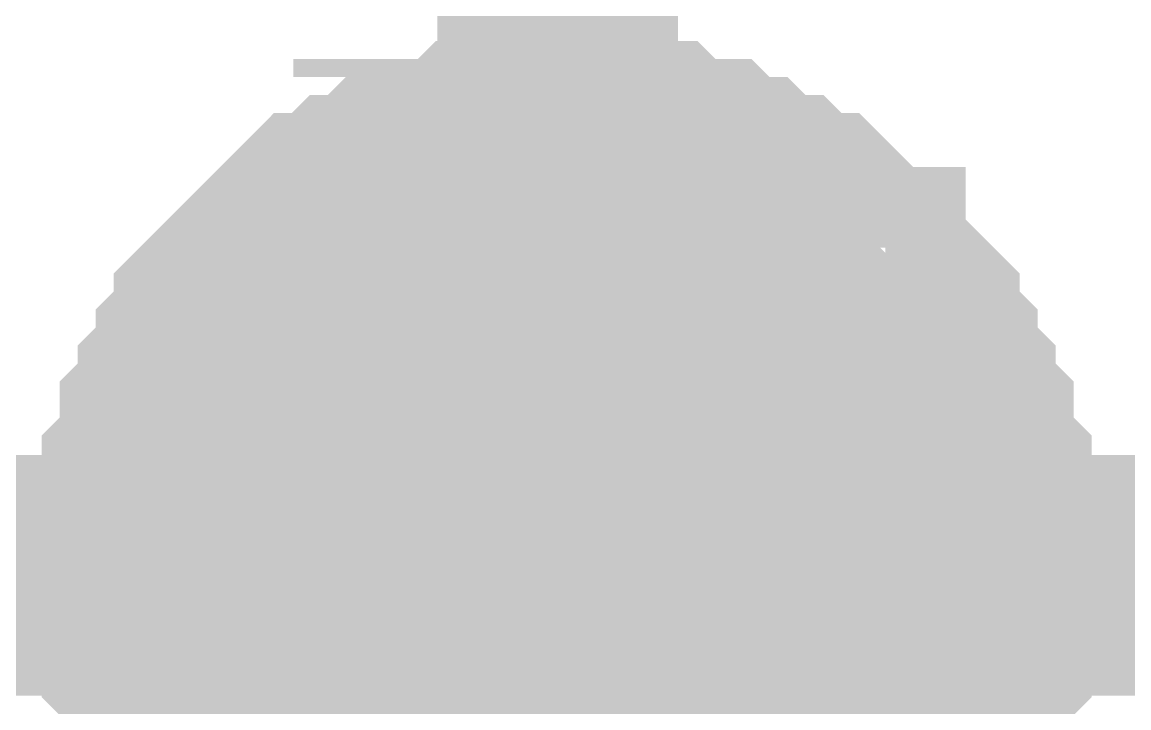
# Model space of a CAD drawing. Header units: millimetres. Extents: x 0 to 800, y 0 to 567.
# Drawn here: x 477.332 to 478.711, y 186.82 to 187.673 of the extents above; entities that cross this region are included whole.
import ezdxf

# ---------------------------------------------------------------- set-up
doc = ezdxf.new("R2010")
doc.units = ezdxf.units.MM
doc.layers.add('Sheet', color=255, linetype='Continuous')

msp = doc.modelspace()

# ---------------------------------------------------------------- linework, layer by layer
at = {"layer": 'Sheet'}
for points, const_width in [([(452.0162, 223.9205), (452.0162, 186.9849), (477.9993, 186.9849), (477.9993, 184.9914)], 0.2997), ([(477.9993, 192.0694), (477.9993, 186.9849)], 0.2997), ([(477.9993, 186.9849), (477.9993, 189.4936)], 0.2997), ([(477.5065, 186.9849), (477.5065, 187.0073), (477.5065, 187.0297), (477.5065, 187.0745), (477.5065, 187.0969), (477.5289, 187.1193), (477.5289, 187.1417), (477.5289, 187.1641), (477.5513, 187.1865), (477.5513, 187.2089), (477.5737, 187.2313), (477.5737, 187.2537), (477.5961, 187.2761), (477.5961, 187.2985), (477.6185, 187.3209), (477.6409, 187.3433), (477.6409, 187.3433), (477.6633, 187.3657), (477.6857, 187.3881), (477.7081, 187.4105), (477.7305, 187.4105), (477.7529, 187.4329), (477.7753, 187.4329), (477.7977, 187.4553), (477.8201, 187.4553), (477.8201, 187.4777), (477.8649, 187.4777), (477.8873, 187.4777), (477.9097, 187.5001), (477.9321, 187.5001), (477.9545, 187.5001), (477.9769, 187.5001), (477.9993, 187.5001)], 0.2997), ([(477.5065, 186.9849), (477.5065, 187.0073), (477.5065, 187.0297), (477.5065, 187.0745), (477.5065, 187.0969), (477.5289, 187.1193), (477.5289, 187.1417), (477.5289, 187.1641), (477.5513, 187.1865), (477.5513, 187.2089), (477.5737, 187.2313), (477.5737, 187.2537), (477.5961, 187.2761), (477.5961, 187.2985), (477.6185, 187.3209), (477.6409, 187.3433), (477.6409, 187.3433), (477.6633, 187.3657), (477.6857, 187.3881), (477.7081, 187.4105), (477.7305, 187.4105), (477.7529, 187.4329), (477.7753, 187.4329), (477.7977, 187.4553), (477.8201, 187.4553), (477.8201, 187.4777), (477.8649, 187.4777), (477.8873, 187.4777), (477.9097, 187.5001), (477.9321, 187.5001), (477.9545, 187.5001), (477.9769, 187.5001), (477.9993, 187.5001)], 0.2997), ([(477.5065, 186.9849), (477.5065, 187.0073), (477.5065, 187.0297), (477.5065, 187.0745), (477.5065, 187.0969), (477.5289, 187.1193), (477.5289, 187.1417), (477.5289, 187.1641), (477.5513, 187.1865), (477.5513, 187.2089), (477.5737, 187.2313), (477.5737, 187.2537), (477.5961, 187.2761), (477.5961, 187.2985), (477.6185, 187.3209), (477.6409, 187.3433), (477.6409, 187.3433), (477.6633, 187.3657), (477.6857, 187.3881), (477.7081, 187.4105), (477.7305, 187.4105), (477.7529, 187.4329), (477.7753, 187.4329), (477.7977, 187.4553), (477.8201, 187.4553), (477.8201, 187.4777), (477.8649, 187.4777), (477.8873, 187.4777), (477.9097, 187.5001), (477.9321, 187.5001), (477.9545, 187.5001), (477.9769, 187.5001), (477.9993, 187.5001)], 0.2997), ([(477.5065, 186.9849), (477.5065, 187.0073), (477.5065, 187.0297), (477.5065, 187.0745), (477.5065, 187.0969), (477.5289, 187.1193), (477.5289, 187.1417), (477.5289, 187.1641), (477.5513, 187.1865), (477.5513, 187.2089), (477.5737, 187.2313), (477.5737, 187.2537), (477.5961, 187.2761), (477.5961, 187.2985), (477.6185, 187.3209), (477.6409, 187.3433), (477.6409, 187.3433), (477.6633, 187.3657), (477.6857, 187.3881), (477.7081, 187.4105), (477.7305, 187.4105), (477.7529, 187.4329), (477.7753, 187.4329), (477.7977, 187.4553), (477.8201, 187.4553), (477.8201, 187.4777), (477.8649, 187.4777), (477.8873, 187.4777), (477.9097, 187.5001), (477.9321, 187.5001), (477.9545, 187.5001), (477.9769, 187.5001), (477.9993, 187.5001)], 0.2997), ([(477.5065, 186.9849), (477.5065, 187.0073), (477.5065, 187.0297), (477.5065, 187.0745), (477.5065, 187.0969), (477.5289, 187.1193), (477.5289, 187.1417), (477.5289, 187.1641), (477.5513, 187.1865), (477.5513, 187.2089), (477.5737, 187.2313), (477.5737, 187.2537), (477.5961, 187.2761), (477.5961, 187.2985), (477.6185, 187.3209), (477.6409, 187.3433), (477.6409, 187.3433), (477.6633, 187.3657), (477.6857, 187.3881), (477.7081, 187.4105), (477.7305, 187.4105), (477.7529, 187.4329), (477.7753, 187.4329), (477.7977, 187.4553), (477.8201, 187.4553), (477.8201, 187.4777), (477.8649, 187.4777), (477.8873, 187.4777), (477.9097, 187.5001), (477.9321, 187.5001), (477.9545, 187.5001), (477.9769, 187.5001), (477.9993, 187.5001)], 0.2997), ([(477.5065, 186.9849), (477.5065, 187.0073), (477.5065, 187.0297), (477.5065, 187.0745), (477.5065, 187.0969), (477.5289, 187.1193), (477.5289, 187.1417), (477.5289, 187.1641), (477.5513, 187.1865), (477.5513, 187.2089), (477.5737, 187.2313), (477.5737, 187.2537), (477.5961, 187.2761), (477.5961, 187.2985), (477.6185, 187.3209), (477.6409, 187.3433), (477.6409, 187.3433), (477.6633, 187.3657), (477.6857, 187.3881), (477.7081, 187.4105), (477.7305, 187.4105), (477.7529, 187.4329), (477.7753, 187.4329), (477.7977, 187.4553), (477.8201, 187.4553), (477.8201, 187.4777), (477.8649, 187.4777), (477.8873, 187.4777), (477.9097, 187.5001), (477.9321, 187.5001), (477.9545, 187.5001), (477.9769, 187.5001), (477.9993, 187.5001)], 0.2997), ([(477.5065, 186.9849), (477.5065, 187.0073), (477.5065, 187.0297), (477.5065, 187.0745), (477.5065, 187.0969), (477.5289, 187.1193), (477.5289, 187.1417), (477.5289, 187.1641), (477.5513, 187.1865), (477.5513, 187.2089), (477.5737, 187.2313), (477.5737, 187.2537), (477.5961, 187.2761), (477.5961, 187.2985), (477.6185, 187.3209), (477.6409, 187.3433), (477.6409, 187.3433), (477.6633, 187.3657), (477.6857, 187.3881), (477.7081, 187.4105), (477.7305, 187.4105), (477.7529, 187.4329), (477.7753, 187.4329), (477.7977, 187.4553), (477.8201, 187.4553), (477.8201, 187.4777), (477.8649, 187.4777), (477.8873, 187.4777), (477.9097, 187.5001), (477.9321, 187.5001), (477.9545, 187.5001), (477.9769, 187.5001), (477.9993, 187.5001)], 0.2997), ([(477.5065, 186.9849), (477.5065, 187.0073), (477.5065, 187.0297), (477.5065, 187.0745), (477.5065, 187.0969), (477.5289, 187.1193), (477.5289, 187.1417), (477.5289, 187.1641), (477.5513, 187.1865), (477.5513, 187.2089), (477.5737, 187.2313), (477.5737, 187.2537), (477.5961, 187.2761), (477.5961, 187.2985), (477.6185, 187.3209), (477.6409, 187.3433), (477.6409, 187.3433), (477.6633, 187.3657), (477.6857, 187.3881), (477.7081, 187.4105), (477.7305, 187.4105), (477.7529, 187.4329), (477.7753, 187.4329), (477.7977, 187.4553), (477.8201, 187.4553), (477.8201, 187.4777), (477.8649, 187.4777), (477.8873, 187.4777), (477.9097, 187.5001), (477.9321, 187.5001), (477.9545, 187.5001), (477.9769, 187.5001), (477.9993, 187.5001)], 0.2997), ([(477.5065, 186.9849), (477.5065, 187.0073), (477.5065, 187.0297), (477.5065, 187.0745), (477.5065, 187.0969), (477.5289, 187.1193), (477.5289, 187.1417), (477.5289, 187.1641), (477.5513, 187.1865), (477.5513, 187.2089), (477.5737, 187.2313), (477.5737, 187.2537), (477.5961, 187.2761), (477.5961, 187.2985), (477.6185, 187.3209), (477.6409, 187.3433), (477.6409, 187.3433), (477.6633, 187.3657), (477.6857, 187.3881), (477.7081, 187.4105), (477.7305, 187.4105), (477.7529, 187.4329), (477.7753, 187.4329), (477.7977, 187.4553), (477.8201, 187.4553), (477.8201, 187.4777), (477.8649, 187.4777), (477.8873, 187.4777), (477.9097, 187.5001), (477.9321, 187.5001), (477.9545, 187.5001), (477.9769, 187.5001), (477.9993, 187.5001)], 0.2997), ([(477.9993, 187.5001), (477.9993, 187.5001)], 0.2997), ([(477.9993, 187.5001), (478.0217, 187.5001), (478.0441, 187.5001), (478.0889, 187.5001), (478.1113, 187.5001), (478.1337, 187.4777), (478.1561, 187.4777), (478.1785, 187.4777), (478.2009, 187.4553), (478.2233, 187.4553), (478.2457, 187.4329), (478.2681, 187.4329), (478.2905, 187.4105), (478.3129, 187.4105), (478.3353, 187.3881), (478.3577, 187.3657), (478.3577, 187.3433), (478.3801, 187.3433), (478.4025, 187.3209), (478.4249, 187.2985), (478.4249, 187.2761), (478.4473, 187.2537), (478.4473, 187.2313), (478.4697, 187.2089), (478.4697, 187.1865), (478.4921, 187.1641), (478.4921, 187.1417), (478.4921, 187.1193), (478.5145, 187.0969), (478.5145, 187.0745), (478.5145, 187.0297), (478.5145, 187.0073), (478.5145, 186.9849)], 0.2997), ([(477.9993, 187.5001), (477.9993, 187.5001)], 0.2997), ([(477.9993, 187.5001), (478.0217, 187.5001), (478.0441, 187.5001), (478.0889, 187.5001), (478.1113, 187.5001), (478.1337, 187.4777), (478.1561, 187.4777), (478.1785, 187.4777), (478.2009, 187.4553), (478.2233, 187.4553), (478.2457, 187.4329), (478.2681, 187.4329), (478.2905, 187.4105), (478.3129, 187.4105), (478.3353, 187.3881), (478.3577, 187.3657), (478.3577, 187.3433), (478.3801, 187.3433), (478.4025, 187.3209), (478.4249, 187.2985), (478.4249, 187.2761), (478.4473, 187.2537), (478.4473, 187.2313), (478.4697, 187.2089), (478.4697, 187.1865), (478.4921, 187.1641), (478.4921, 187.1417), (478.4921, 187.1193), (478.5145, 187.0969), (478.5145, 187.0745), (478.5145, 187.0297), (478.5145, 187.0073), (478.5145, 186.9849)], 0.2997), ([(477.9993, 187.5001), (477.9993, 187.5001)], 0.2997), ([(477.9993, 187.5001), (478.0217, 187.5001), (478.0441, 187.5001), (478.0889, 187.5001), (478.1113, 187.5001), (478.1337, 187.4777), (478.1561, 187.4777), (478.1785, 187.4777), (478.2009, 187.4553), (478.2233, 187.4553), (478.2457, 187.4329), (478.2681, 187.4329), (478.2905, 187.4105), (478.3129, 187.4105), (478.3353, 187.3881), (478.3577, 187.3657), (478.3577, 187.3433), (478.3801, 187.3433), (478.4025, 187.3209), (478.4249, 187.2985), (478.4249, 187.2761), (478.4473, 187.2537), (478.4473, 187.2313), (478.4697, 187.2089), (478.4697, 187.1865), (478.4921, 187.1641), (478.4921, 187.1417), (478.4921, 187.1193), (478.5145, 187.0969), (478.5145, 187.0745), (478.5145, 187.0297), (478.5145, 187.0073), (478.5145, 186.9849)], 0.2997), ([(477.9993, 187.5001), (477.9993, 187.5001)], 0.2997), ([(477.9993, 187.5001), (478.0217, 187.5001), (478.0441, 187.5001), (478.0889, 187.5001), (478.1113, 187.5001), (478.1337, 187.4777), (478.1561, 187.4777), (478.1785, 187.4777), (478.2009, 187.4553), (478.2233, 187.4553), (478.2457, 187.4329), (478.2681, 187.4329), (478.2905, 187.4105), (478.3129, 187.4105), (478.3353, 187.3881), (478.3577, 187.3657), (478.3577, 187.3433), (478.3801, 187.3433), (478.4025, 187.3209), (478.4249, 187.2985), (478.4249, 187.2761), (478.4473, 187.2537), (478.4473, 187.2313), (478.4697, 187.2089), (478.4697, 187.1865), (478.4921, 187.1641), (478.4921, 187.1417), (478.4921, 187.1193), (478.5145, 187.0969), (478.5145, 187.0745), (478.5145, 187.0297), (478.5145, 187.0073), (478.5145, 186.9849)], 0.2997), ([(477.9993, 187.5001), (477.9993, 187.5001)], 0.2997), ([(477.9993, 187.5001), (478.0217, 187.5001), (478.0441, 187.5001), (478.0889, 187.5001), (478.1113, 187.5001), (478.1337, 187.4777), (478.1561, 187.4777), (478.1785, 187.4777), (478.2009, 187.4553), (478.2233, 187.4553), (478.2457, 187.4329), (478.2681, 187.4329), (478.2905, 187.4105), (478.3129, 187.4105), (478.3353, 187.3881), (478.3577, 187.3657), (478.3577, 187.3433), (478.3801, 187.3433), (478.4025, 187.3209), (478.4249, 187.2985), (478.4249, 187.2761), (478.4473, 187.2537), (478.4473, 187.2313), (478.4697, 187.2089), (478.4697, 187.1865), (478.4921, 187.1641), (478.4921, 187.1417), (478.4921, 187.1193), (478.5145, 187.0969), (478.5145, 187.0745), (478.5145, 187.0297), (478.5145, 187.0073), (478.5145, 186.9849)], 0.2997), ([(477.9993, 187.5001), (477.9993, 187.5001)], 0.2997), ([(477.9993, 187.5001), (478.0217, 187.5001), (478.0441, 187.5001), (478.0889, 187.5001), (478.1113, 187.5001), (478.1337, 187.4777), (478.1561, 187.4777), (478.1785, 187.4777), (478.2009, 187.4553), (478.2233, 187.4553), (478.2457, 187.4329), (478.2681, 187.4329), (478.2905, 187.4105), (478.3129, 187.4105), (478.3353, 187.3881), (478.3577, 187.3657), (478.3577, 187.3433), (478.3801, 187.3433), (478.4025, 187.3209), (478.4249, 187.2985), (478.4249, 187.2761), (478.4473, 187.2537), (478.4473, 187.2313), (478.4697, 187.2089), (478.4697, 187.1865), (478.4921, 187.1641), (478.4921, 187.1417), (478.4921, 187.1193), (478.5145, 187.0969), (478.5145, 187.0745), (478.5145, 187.0297), (478.5145, 187.0073), (478.5145, 186.9849)], 0.2997), ([(477.9993, 187.5001), (477.9993, 187.5001)], 0.2997), ([(477.9993, 187.5001), (478.0217, 187.5001), (478.0441, 187.5001), (478.0889, 187.5001), (478.1113, 187.5001), (478.1337, 187.4777), (478.1561, 187.4777), (478.1785, 187.4777), (478.2009, 187.4553), (478.2233, 187.4553), (478.2457, 187.4329), (478.2681, 187.4329), (478.2905, 187.4105), (478.3129, 187.4105), (478.3353, 187.3881), (478.3577, 187.3657), (478.3577, 187.3433), (478.3801, 187.3433), (478.4025, 187.3209), (478.4249, 187.2985), (478.4249, 187.2761), (478.4473, 187.2537), (478.4473, 187.2313), (478.4697, 187.2089), (478.4697, 187.1865), (478.4921, 187.1641), (478.4921, 187.1417), (478.4921, 187.1193), (478.5145, 187.0969), (478.5145, 187.0745), (478.5145, 187.0297), (478.5145, 187.0073), (478.5145, 186.9849)], 0.2997), ([(477.9993, 187.5001), (477.9993, 187.5001)], 0.2997), ([(477.9993, 187.5001), (478.0217, 187.5001), (478.0441, 187.5001), (478.0889, 187.5001), (478.1113, 187.5001), (478.1337, 187.4777), (478.1561, 187.4777), (478.1785, 187.4777), (478.2009, 187.4553), (478.2233, 187.4553), (478.2457, 187.4329), (478.2681, 187.4329), (478.2905, 187.4105), (478.3129, 187.4105), (478.3353, 187.3881), (478.3577, 187.3657), (478.3577, 187.3433), (478.3801, 187.3433), (478.4025, 187.3209), (478.4249, 187.2985), (478.4249, 187.2761), (478.4473, 187.2537), (478.4473, 187.2313), (478.4697, 187.2089), (478.4697, 187.1865), (478.4921, 187.1641), (478.4921, 187.1417), (478.4921, 187.1193), (478.5145, 187.0969), (478.5145, 187.0745), (478.5145, 187.0297), (478.5145, 187.0073), (478.5145, 186.9849)], 0.2997), ([(477.9993, 187.5001), (477.9993, 187.5001)], 0.2997), ([(477.9993, 187.5001), (478.0217, 187.5001), (478.0441, 187.5001), (478.0889, 187.5001), (478.1113, 187.5001), (478.1337, 187.4777), (478.1561, 187.4777), (478.1785, 187.4777), (478.2009, 187.4553), (478.2233, 187.4553), (478.2457, 187.4329), (478.2681, 187.4329), (478.2905, 187.4105), (478.3129, 187.4105), (478.3353, 187.3881), (478.3577, 187.3657), (478.3577, 187.3433), (478.3801, 187.3433), (478.4025, 187.3209), (478.4249, 187.2985), (478.4249, 187.2761), (478.4473, 187.2537), (478.4473, 187.2313), (478.4697, 187.2089), (478.4697, 187.1865), (478.4921, 187.1641), (478.4921, 187.1417), (478.4921, 187.1193), (478.5145, 187.0969), (478.5145, 187.0745), (478.5145, 187.0297), (478.5145, 187.0073), (478.5145, 186.9849)], 0.2997), ([(477.5065, 186.9849), (477.5065, 187.0073), (477.5065, 187.0297), (477.5065, 187.0745), (477.5065, 187.0969), (477.5289, 187.1193), (477.5289, 187.1417), (477.5289, 187.1641), (477.5513, 187.1865), (477.5513, 187.2089), (477.5737, 187.2313), (477.5737, 187.2537), (477.5961, 187.2761), (477.5961, 187.2985), (477.6185, 187.3209), (477.6409, 187.3433), (477.6409, 187.3433), (477.6633, 187.3657), (477.6857, 187.3881), (477.7081, 187.4105), (477.7305, 187.4105), (477.7529, 187.4329), (477.7753, 187.4329), (477.7977, 187.4553), (477.8201, 187.4553), (477.8201, 187.4777), (477.8649, 187.4777), (477.8873, 187.4777), (477.9097, 187.5001), (477.9321, 187.5001), (477.9545, 187.5001), (477.9769, 187.5001), (477.9993, 187.5001)], 0.0991), ([(477.5065, 186.9849), (477.5065, 187.0073), (477.5065, 187.0297), (477.5065, 187.0745), (477.5065, 187.0969), (477.5289, 187.1193), (477.5289, 187.1417), (477.5289, 187.1641), (477.5513, 187.1865), (477.5513, 187.2089), (477.5737, 187.2313), (477.5737, 187.2537), (477.5961, 187.2761), (477.5961, 187.2985), (477.6185, 187.3209), (477.6409, 187.3433), (477.6409, 187.3433), (477.6633, 187.3657), (477.6857, 187.3881), (477.7081, 187.4105), (477.7305, 187.4105), (477.7529, 187.4329), (477.7753, 187.4329), (477.7977, 187.4553), (477.8201, 187.4553), (477.8201, 187.4777), (477.8649, 187.4777), (477.8873, 187.4777), (477.9097, 187.5001), (477.9321, 187.5001), (477.9545, 187.5001), (477.9769, 187.5001), (477.9993, 187.5001)], 0.0991), ([(477.5065, 186.9849), (477.5065, 187.0073), (477.5065, 187.0297), (477.5065, 187.0745), (477.5065, 187.0969), (477.5289, 187.1193), (477.5289, 187.1417), (477.5289, 187.1641), (477.5513, 187.1865), (477.5513, 187.2089), (477.5737, 187.2313), (477.5737, 187.2537), (477.5961, 187.2761), (477.5961, 187.2985), (477.6185, 187.3209), (477.6409, 187.3433), (477.6409, 187.3433), (477.6633, 187.3657), (477.6857, 187.3881), (477.7081, 187.4105), (477.7305, 187.4105), (477.7529, 187.4329), (477.7753, 187.4329), (477.7977, 187.4553), (477.8201, 187.4553), (477.8201, 187.4777), (477.8649, 187.4777), (477.8873, 187.4777), (477.9097, 187.5001), (477.9321, 187.5001), (477.9545, 187.5001), (477.9769, 187.5001), (477.9993, 187.5001)], 0.0991), ([(477.5065, 186.9849), (477.5065, 187.0073), (477.5065, 187.0297), (477.5065, 187.0745), (477.5065, 187.0969), (477.5289, 187.1193), (477.5289, 187.1417), (477.5289, 187.1641), (477.5513, 187.1865), (477.5513, 187.2089), (477.5737, 187.2313), (477.5737, 187.2537), (477.5961, 187.2761), (477.5961, 187.2985), (477.6185, 187.3209), (477.6409, 187.3433), (477.6409, 187.3433), (477.6633, 187.3657), (477.6857, 187.3881), (477.7081, 187.4105), (477.7305, 187.4105), (477.7529, 187.4329), (477.7753, 187.4329), (477.7977, 187.4553), (477.8201, 187.4553), (477.8201, 187.4777), (477.8649, 187.4777), (477.8873, 187.4777), (477.9097, 187.5001), (477.9321, 187.5001), (477.9545, 187.5001), (477.9769, 187.5001), (477.9993, 187.5001)], 0.0991), ([(477.5065, 186.9849), (477.5065, 187.0073), (477.5065, 187.0297), (477.5065, 187.0745), (477.5065, 187.0969), (477.5289, 187.1193), (477.5289, 187.1417), (477.5289, 187.1641), (477.5513, 187.1865), (477.5513, 187.2089), (477.5737, 187.2313), (477.5737, 187.2537), (477.5961, 187.2761), (477.5961, 187.2985), (477.6185, 187.3209), (477.6409, 187.3433), (477.6409, 187.3433), (477.6633, 187.3657), (477.6857, 187.3881), (477.7081, 187.4105), (477.7305, 187.4105), (477.7529, 187.4329), (477.7753, 187.4329), (477.7977, 187.4553), (477.8201, 187.4553), (477.8201, 187.4777), (477.8649, 187.4777), (477.8873, 187.4777), (477.9097, 187.5001), (477.9321, 187.5001), (477.9545, 187.5001), (477.9769, 187.5001), (477.9993, 187.5001)], 0.0991), ([(477.5065, 186.9849), (477.5065, 187.0073), (477.5065, 187.0297), (477.5065, 187.0745), (477.5065, 187.0969), (477.5289, 187.1193), (477.5289, 187.1417), (477.5289, 187.1641), (477.5513, 187.1865), (477.5513, 187.2089), (477.5737, 187.2313), (477.5737, 187.2537), (477.5961, 187.2761), (477.5961, 187.2985), (477.6185, 187.3209), (477.6409, 187.3433), (477.6409, 187.3433), (477.6633, 187.3657), (477.6857, 187.3881), (477.7081, 187.4105), (477.7305, 187.4105), (477.7529, 187.4329), (477.7753, 187.4329), (477.7977, 187.4553), (477.8201, 187.4553), (477.8201, 187.4777), (477.8649, 187.4777), (477.8873, 187.4777), (477.9097, 187.5001), (477.9321, 187.5001), (477.9545, 187.5001), (477.9769, 187.5001), (477.9993, 187.5001)], 0.0991), ([(477.5065, 186.9849), (477.5065, 187.0073), (477.5065, 187.0297), (477.5065, 187.0745), (477.5065, 187.0969), (477.5289, 187.1193), (477.5289, 187.1417), (477.5289, 187.1641), (477.5513, 187.1865), (477.5513, 187.2089), (477.5737, 187.2313), (477.5737, 187.2537), (477.5961, 187.2761), (477.5961, 187.2985), (477.6185, 187.3209), (477.6409, 187.3433), (477.6409, 187.3433), (477.6633, 187.3657), (477.6857, 187.3881), (477.7081, 187.4105), (477.7305, 187.4105), (477.7529, 187.4329), (477.7753, 187.4329), (477.7977, 187.4553), (477.8201, 187.4553), (477.8201, 187.4777), (477.8649, 187.4777), (477.8873, 187.4777), (477.9097, 187.5001), (477.9321, 187.5001), (477.9545, 187.5001), (477.9769, 187.5001), (477.9993, 187.5001)], 0.0991), ([(477.5065, 186.9849), (477.5065, 187.0073), (477.5065, 187.0297), (477.5065, 187.0745), (477.5065, 187.0969), (477.5289, 187.1193), (477.5289, 187.1417), (477.5289, 187.1641), (477.5513, 187.1865), (477.5513, 187.2089), (477.5737, 187.2313), (477.5737, 187.2537), (477.5961, 187.2761), (477.5961, 187.2985), (477.6185, 187.3209), (477.6409, 187.3433), (477.6409, 187.3433), (477.6633, 187.3657), (477.6857, 187.3881), (477.7081, 187.4105), (477.7305, 187.4105), (477.7529, 187.4329), (477.7753, 187.4329), (477.7977, 187.4553), (477.8201, 187.4553), (477.8201, 187.4777), (477.8649, 187.4777), (477.8873, 187.4777), (477.9097, 187.5001), (477.9321, 187.5001), (477.9545, 187.5001), (477.9769, 187.5001), (477.9993, 187.5001)], 0.0991), ([(477.5065, 186.9849), (477.5065, 187.0073), (477.5065, 187.0297), (477.5065, 187.0745), (477.5065, 187.0969), (477.5289, 187.1193), (477.5289, 187.1417), (477.5289, 187.1641), (477.5513, 187.1865), (477.5513, 187.2089), (477.5737, 187.2313), (477.5737, 187.2537), (477.5961, 187.2761), (477.5961, 187.2985), (477.6185, 187.3209), (477.6409, 187.3433), (477.6409, 187.3433), (477.6633, 187.3657), (477.6857, 187.3881), (477.7081, 187.4105), (477.7305, 187.4105), (477.7529, 187.4329), (477.7753, 187.4329), (477.7977, 187.4553), (477.8201, 187.4553), (477.8201, 187.4777), (477.8649, 187.4777), (477.8873, 187.4777), (477.9097, 187.5001), (477.9321, 187.5001), (477.9545, 187.5001), (477.9769, 187.5001), (477.9993, 187.5001)], 0.0991), ([(477.9993, 187.5001), (477.9993, 187.5001)], 0.0991), ([(477.9993, 187.5001), (478.0217, 187.5001), (478.0441, 187.5001), (478.0889, 187.5001), (478.1113, 187.5001), (478.1337, 187.4777), (478.1561, 187.4777), (478.1785, 187.4777), (478.2009, 187.4553), (478.2233, 187.4553), (478.2457, 187.4329), (478.2681, 187.4329), (478.2905, 187.4105), (478.3129, 187.4105), (478.3353, 187.3881), (478.3577, 187.3657), (478.3577, 187.3433), (478.3801, 187.3433), (478.4025, 187.3209), (478.4249, 187.2985), (478.4249, 187.2761), (478.4473, 187.2537), (478.4473, 187.2313), (478.4697, 187.2089), (478.4697, 187.1865), (478.4921, 187.1641), (478.4921, 187.1417), (478.4921, 187.1193), (478.5145, 187.0969), (478.5145, 187.0745), (478.5145, 187.0297), (478.5145, 187.0073), (478.5145, 186.9849)], 0.0991), ([(477.9993, 187.5001), (477.9993, 187.5001)], 0.0991), ([(477.9993, 187.5001), (478.0217, 187.5001), (478.0441, 187.5001), (478.0889, 187.5001), (478.1113, 187.5001), (478.1337, 187.4777), (478.1561, 187.4777), (478.1785, 187.4777), (478.2009, 187.4553), (478.2233, 187.4553), (478.2457, 187.4329), (478.2681, 187.4329), (478.2905, 187.4105), (478.3129, 187.4105), (478.3353, 187.3881), (478.3577, 187.3657), (478.3577, 187.3433), (478.3801, 187.3433), (478.4025, 187.3209), (478.4249, 187.2985), (478.4249, 187.2761), (478.4473, 187.2537), (478.4473, 187.2313), (478.4697, 187.2089), (478.4697, 187.1865), (478.4921, 187.1641), (478.4921, 187.1417), (478.4921, 187.1193), (478.5145, 187.0969), (478.5145, 187.0745), (478.5145, 187.0297), (478.5145, 187.0073), (478.5145, 186.9849)], 0.0991), ([(477.9993, 187.5001), (477.9993, 187.5001)], 0.0991), ([(477.9993, 187.5001), (478.0217, 187.5001), (478.0441, 187.5001), (478.0889, 187.5001), (478.1113, 187.5001), (478.1337, 187.4777), (478.1561, 187.4777), (478.1785, 187.4777), (478.2009, 187.4553), (478.2233, 187.4553), (478.2457, 187.4329), (478.2681, 187.4329), (478.2905, 187.4105), (478.3129, 187.4105), (478.3353, 187.3881), (478.3577, 187.3657), (478.3577, 187.3433), (478.3801, 187.3433), (478.4025, 187.3209), (478.4249, 187.2985), (478.4249, 187.2761), (478.4473, 187.2537), (478.4473, 187.2313), (478.4697, 187.2089), (478.4697, 187.1865), (478.4921, 187.1641), (478.4921, 187.1417), (478.4921, 187.1193), (478.5145, 187.0969), (478.5145, 187.0745), (478.5145, 187.0297), (478.5145, 187.0073), (478.5145, 186.9849)], 0.0991), ([(477.9993, 187.5001), (477.9993, 187.5001)], 0.0991), ([(477.9993, 187.5001), (478.0217, 187.5001), (478.0441, 187.5001), (478.0889, 187.5001), (478.1113, 187.5001), (478.1337, 187.4777), (478.1561, 187.4777), (478.1785, 187.4777), (478.2009, 187.4553), (478.2233, 187.4553), (478.2457, 187.4329), (478.2681, 187.4329), (478.2905, 187.4105), (478.3129, 187.4105), (478.3353, 187.3881), (478.3577, 187.3657), (478.3577, 187.3433), (478.3801, 187.3433), (478.4025, 187.3209), (478.4249, 187.2985), (478.4249, 187.2761), (478.4473, 187.2537), (478.4473, 187.2313), (478.4697, 187.2089), (478.4697, 187.1865), (478.4921, 187.1641), (478.4921, 187.1417), (478.4921, 187.1193), (478.5145, 187.0969), (478.5145, 187.0745), (478.5145, 187.0297), (478.5145, 187.0073), (478.5145, 186.9849)], 0.0991), ([(477.9993, 187.5001), (477.9993, 187.5001)], 0.0991), ([(477.9993, 187.5001), (478.0217, 187.5001), (478.0441, 187.5001), (478.0889, 187.5001), (478.1113, 187.5001), (478.1337, 187.4777), (478.1561, 187.4777), (478.1785, 187.4777), (478.2009, 187.4553), (478.2233, 187.4553), (478.2457, 187.4329), (478.2681, 187.4329), (478.2905, 187.4105), (478.3129, 187.4105), (478.3353, 187.3881), (478.3577, 187.3657), (478.3577, 187.3433), (478.3801, 187.3433), (478.4025, 187.3209), (478.4249, 187.2985), (478.4249, 187.2761), (478.4473, 187.2537), (478.4473, 187.2313), (478.4697, 187.2089), (478.4697, 187.1865), (478.4921, 187.1641), (478.4921, 187.1417), (478.4921, 187.1193), (478.5145, 187.0969), (478.5145, 187.0745), (478.5145, 187.0297), (478.5145, 187.0073), (478.5145, 186.9849)], 0.0991), ([(477.9993, 187.5001), (477.9993, 187.5001)], 0.0991), ([(477.9993, 187.5001), (478.0217, 187.5001), (478.0441, 187.5001), (478.0889, 187.5001), (478.1113, 187.5001), (478.1337, 187.4777), (478.1561, 187.4777), (478.1785, 187.4777), (478.2009, 187.4553), (478.2233, 187.4553), (478.2457, 187.4329), (478.2681, 187.4329), (478.2905, 187.4105), (478.3129, 187.4105), (478.3353, 187.3881), (478.3577, 187.3657), (478.3577, 187.3433), (478.3801, 187.3433), (478.4025, 187.3209), (478.4249, 187.2985), (478.4249, 187.2761), (478.4473, 187.2537), (478.4473, 187.2313), (478.4697, 187.2089), (478.4697, 187.1865), (478.4921, 187.1641), (478.4921, 187.1417), (478.4921, 187.1193), (478.5145, 187.0969), (478.5145, 187.0745), (478.5145, 187.0297), (478.5145, 187.0073), (478.5145, 186.9849)], 0.0991), ([(477.9993, 187.5001), (477.9993, 187.5001)], 0.0991), ([(477.9993, 187.5001), (478.0217, 187.5001), (478.0441, 187.5001), (478.0889, 187.5001), (478.1113, 187.5001), (478.1337, 187.4777), (478.1561, 187.4777), (478.1785, 187.4777), (478.2009, 187.4553), (478.2233, 187.4553), (478.2457, 187.4329), (478.2681, 187.4329), (478.2905, 187.4105), (478.3129, 187.4105), (478.3353, 187.3881), (478.3577, 187.3657), (478.3577, 187.3433), (478.3801, 187.3433), (478.4025, 187.3209), (478.4249, 187.2985), (478.4249, 187.2761), (478.4473, 187.2537), (478.4473, 187.2313), (478.4697, 187.2089), (478.4697, 187.1865), (478.4921, 187.1641), (478.4921, 187.1417), (478.4921, 187.1193), (478.5145, 187.0969), (478.5145, 187.0745), (478.5145, 187.0297), (478.5145, 187.0073), (478.5145, 186.9849)], 0.0991), ([(477.9993, 187.5001), (477.9993, 187.5001)], 0.0991), ([(477.9993, 187.5001), (478.0217, 187.5001), (478.0441, 187.5001), (478.0889, 187.5001), (478.1113, 187.5001), (478.1337, 187.4777), (478.1561, 187.4777), (478.1785, 187.4777), (478.2009, 187.4553), (478.2233, 187.4553), (478.2457, 187.4329), (478.2681, 187.4329), (478.2905, 187.4105), (478.3129, 187.4105), (478.3353, 187.3881), (478.3577, 187.3657), (478.3577, 187.3433), (478.3801, 187.3433), (478.4025, 187.3209), (478.4249, 187.2985), (478.4249, 187.2761), (478.4473, 187.2537), (478.4473, 187.2313), (478.4697, 187.2089), (478.4697, 187.1865), (478.4921, 187.1641), (478.4921, 187.1417), (478.4921, 187.1193), (478.5145, 187.0969), (478.5145, 187.0745), (478.5145, 187.0297), (478.5145, 187.0073), (478.5145, 186.9849)], 0.0991), ([(477.9993, 187.5001), (477.9993, 187.5001)], 0.0991), ([(477.9993, 187.5001), (478.0217, 187.5001), (478.0441, 187.5001), (478.0889, 187.5001), (478.1113, 187.5001), (478.1337, 187.4777), (478.1561, 187.4777), (478.1785, 187.4777), (478.2009, 187.4553), (478.2233, 187.4553), (478.2457, 187.4329), (478.2681, 187.4329), (478.2905, 187.4105), (478.3129, 187.4105), (478.3353, 187.3881), (478.3577, 187.3657), (478.3577, 187.3433), (478.3801, 187.3433), (478.4025, 187.3209), (478.4249, 187.2985), (478.4249, 187.2761), (478.4473, 187.2537), (478.4473, 187.2313), (478.4697, 187.2089), (478.4697, 187.1865), (478.4921, 187.1641), (478.4921, 187.1417), (478.4921, 187.1193), (478.5145, 187.0969), (478.5145, 187.0745), (478.5145, 187.0297), (478.5145, 187.0073), (478.5145, 186.9849)], 0.0991), ([(477.6409, 186.6489), (477.6185, 186.6713), (477.5961, 186.6937), (477.5961, 186.7161), (477.5737, 186.7385), (477.5737, 186.7609), (477.5513, 186.7833), (477.5513, 186.8057), (477.5289, 186.8057), (477.5289, 186.8505), (477.5289, 186.8729), (477.5065, 186.8953), (477.5065, 186.9177), (477.5065, 186.9401), (477.5065, 186.9625), (477.5065, 186.9849)], 0.2997), ([(477.5065, 186.9849), (477.5065, 186.9849)], 0.2997), ([(477.6409, 186.6489), (477.6185, 186.6713), (477.5961, 186.6937), (477.5961, 186.7161), (477.5737, 186.7385), (477.5737, 186.7609), (477.5513, 186.7833), (477.5513, 186.8057), (477.5289, 186.8057), (477.5289, 186.8505), (477.5289, 186.8729), (477.5065, 186.8953), (477.5065, 186.9177), (477.5065, 186.9401), (477.5065, 186.9625), (477.5065, 186.9849)], 0.2997), ([(477.5065, 186.9849), (477.5065, 186.9849)], 0.2997), ([(477.6409, 186.6489), (477.6185, 186.6713), (477.5961, 186.6937), (477.5961, 186.7161), (477.5737, 186.7385), (477.5737, 186.7609), (477.5513, 186.7833), (477.5513, 186.8057), (477.5289, 186.8057), (477.5289, 186.8505), (477.5289, 186.8729), (477.5065, 186.8953), (477.5065, 186.9177), (477.5065, 186.9401), (477.5065, 186.9625), (477.5065, 186.9849)], 0.2997), ([(477.5065, 186.9849), (477.5065, 186.9849)], 0.2997), ([(477.6409, 186.6489), (477.6185, 186.6713), (477.5961, 186.6937), (477.5961, 186.7161), (477.5737, 186.7385), (477.5737, 186.7609), (477.5513, 186.7833), (477.5513, 186.8057), (477.5289, 186.8057), (477.5289, 186.8505), (477.5289, 186.8729), (477.5065, 186.8953), (477.5065, 186.9177), (477.5065, 186.9401), (477.5065, 186.9625), (477.5065, 186.9849)], 0.2997), ([(477.5065, 186.9849), (477.5065, 186.9849)], 0.2997), ([(477.6409, 186.6489), (477.6185, 186.6713), (477.5961, 186.6937), (477.5961, 186.7161), (477.5737, 186.7385), (477.5737, 186.7609), (477.5513, 186.7833), (477.5513, 186.8057), (477.5289, 186.8057), (477.5289, 186.8505), (477.5289, 186.8729), (477.5065, 186.8953), (477.5065, 186.9177), (477.5065, 186.9401), (477.5065, 186.9625), (477.5065, 186.9849)], 0.2997), ([(477.5065, 186.9849), (477.5065, 186.9849)], 0.2997), ([(477.6409, 186.6489), (477.6185, 186.6713), (477.5961, 186.6937), (477.5961, 186.7161), (477.5737, 186.7385), (477.5737, 186.7609), (477.5513, 186.7833), (477.5513, 186.8057), (477.5289, 186.8057), (477.5289, 186.8505), (477.5289, 186.8729), (477.5065, 186.8953), (477.5065, 186.9177), (477.5065, 186.9401), (477.5065, 186.9625), (477.5065, 186.9849)], 0.2997), ([(477.5065, 186.9849), (477.5065, 186.9849)], 0.2997), ([(477.6409, 186.6489), (477.6185, 186.6713), (477.5961, 186.6937), (477.5961, 186.7161), (477.5737, 186.7385), (477.5737, 186.7609), (477.5513, 186.7833), (477.5513, 186.8057), (477.5289, 186.8057), (477.5289, 186.8505), (477.5289, 186.8729), (477.5065, 186.8953), (477.5065, 186.9177), (477.5065, 186.9401), (477.5065, 186.9625), (477.5065, 186.9849)], 0.2997), ([(477.5065, 186.9849), (477.5065, 186.9849)], 0.2997), ([(477.6409, 186.6489), (477.6185, 186.6713), (477.5961, 186.6937), (477.5961, 186.7161), (477.5737, 186.7385), (477.5737, 186.7609), (477.5513, 186.7833), (477.5513, 186.8057), (477.5289, 186.8057), (477.5289, 186.8505), (477.5289, 186.8729), (477.5065, 186.8953), (477.5065, 186.9177), (477.5065, 186.9401), (477.5065, 186.9625), (477.5065, 186.9849)], 0.2997), ([(477.5065, 186.9849), (477.5065, 186.9849)], 0.2997), ([(477.6409, 186.6489), (477.6185, 186.6713), (477.5961, 186.6937), (477.5961, 186.7161), (477.5737, 186.7385), (477.5737, 186.7609), (477.5513, 186.7833), (477.5513, 186.8057), (477.5289, 186.8057), (477.5289, 186.8505), (477.5289, 186.8729), (477.5065, 186.8953), (477.5065, 186.9177), (477.5065, 186.9401), (477.5065, 186.9625), (477.5065, 186.9849)], 0.2997), ([(477.5065, 186.9849), (477.5065, 186.9849)], 0.2997), ([(477.9993, 186.9849), (492.514, 186.9849)], 0.2997), ([(478.5145, 186.9849), (478.5145, 186.9625), (478.5145, 186.9401), (478.5145, 186.9177), (478.5145, 186.8953), (478.4921, 186.8729), (478.4921, 186.8505), (478.4921, 186.8057), (478.4697, 186.8057), (478.4697, 186.7833), (478.4473, 186.7609), (478.4473, 186.7385), (478.4249, 186.7161), (478.4249, 186.6937), (478.4025, 186.6713), (478.3801, 186.6489)], 0.2997), ([(478.5145, 186.9849), (478.5145, 186.9625), (478.5145, 186.9401), (478.5145, 186.9177), (478.5145, 186.8953), (478.4921, 186.8729), (478.4921, 186.8505), (478.4921, 186.8057), (478.4697, 186.8057), (478.4697, 186.7833), (478.4473, 186.7609), (478.4473, 186.7385), (478.4249, 186.7161), (478.4249, 186.6937), (478.4025, 186.6713), (478.3801, 186.6489)], 0.2997), ([(478.5145, 186.9849), (478.5145, 186.9625), (478.5145, 186.9401), (478.5145, 186.9177), (478.5145, 186.8953), (478.4921, 186.8729), (478.4921, 186.8505), (478.4921, 186.8057), (478.4697, 186.8057), (478.4697, 186.7833), (478.4473, 186.7609), (478.4473, 186.7385), (478.4249, 186.7161), (478.4249, 186.6937), (478.4025, 186.6713), (478.3801, 186.6489)], 0.2997), ([(478.5145, 186.9849), (478.5145, 186.9625), (478.5145, 186.9401), (478.5145, 186.9177), (478.5145, 186.8953), (478.4921, 186.8729), (478.4921, 186.8505), (478.4921, 186.8057), (478.4697, 186.8057), (478.4697, 186.7833), (478.4473, 186.7609), (478.4473, 186.7385), (478.4249, 186.7161), (478.4249, 186.6937), (478.4025, 186.6713), (478.3801, 186.6489)], 0.2997), ([(478.5145, 186.9849), (478.5145, 186.9625), (478.5145, 186.9401), (478.5145, 186.9177), (478.5145, 186.8953), (478.4921, 186.8729), (478.4921, 186.8505), (478.4921, 186.8057), (478.4697, 186.8057), (478.4697, 186.7833), (478.4473, 186.7609), (478.4473, 186.7385), (478.4249, 186.7161), (478.4249, 186.6937), (478.4025, 186.6713), (478.3801, 186.6489)], 0.2997), ([(478.5145, 186.9849), (478.5145, 186.9625), (478.5145, 186.9401), (478.5145, 186.9177), (478.5145, 186.8953), (478.4921, 186.8729), (478.4921, 186.8505), (478.4921, 186.8057), (478.4697, 186.8057), (478.4697, 186.7833), (478.4473, 186.7609), (478.4473, 186.7385), (478.4249, 186.7161), (478.4249, 186.6937), (478.4025, 186.6713), (478.3801, 186.6489)], 0.2997), ([(478.5145, 186.9849), (478.5145, 186.9625), (478.5145, 186.9401), (478.5145, 186.9177), (478.5145, 186.8953), (478.4921, 186.8729), (478.4921, 186.8505), (478.4921, 186.8057), (478.4697, 186.8057), (478.4697, 186.7833), (478.4473, 186.7609), (478.4473, 186.7385), (478.4249, 186.7161), (478.4249, 186.6937), (478.4025, 186.6713), (478.3801, 186.6489)], 0.2997), ([(478.5145, 186.9849), (478.5145, 186.9625), (478.5145, 186.9401), (478.5145, 186.9177), (478.5145, 186.8953), (478.4921, 186.8729), (478.4921, 186.8505), (478.4921, 186.8057), (478.4697, 186.8057), (478.4697, 186.7833), (478.4473, 186.7609), (478.4473, 186.7385), (478.4249, 186.7161), (478.4249, 186.6937), (478.4025, 186.6713), (478.3801, 186.6489)], 0.2997), ([(478.5145, 186.9849), (478.5145, 186.9625), (478.5145, 186.9401), (478.5145, 186.9177), (478.5145, 186.8953), (478.4921, 186.8729), (478.4921, 186.8505), (478.4921, 186.8057), (478.4697, 186.8057), (478.4697, 186.7833), (478.4473, 186.7609), (478.4473, 186.7385), (478.4249, 186.7161), (478.4249, 186.6937), (478.4025, 186.6713), (478.3801, 186.6489)], 0.2997), ([(478.5145, 186.9849), (478.5145, 186.9849), (478.5145, 186.9849), (478.5145, 186.9849), (478.5145, 186.9849), (478.5145, 186.9849), (478.5145, 186.9849), (478.5145, 186.9849), (478.5145, 186.9849), (478.5145, 186.9849), (478.5145, 186.9849), (478.5145, 186.9849), (478.5145, 186.9849), (478.5145, 186.9849), (478.5145, 186.9849), (478.5145, 186.9849), (478.5145, 186.9849), (478.5145, 186.9849), (478.5145, 186.9849), (478.5145, 186.9849), (478.5145, 186.9849), (478.5145, 186.9849), (478.5145, 186.9849), (478.5145, 186.9849), (478.5145, 186.9849), (478.5145, 186.9849), (478.5145, 186.9849), (478.5145, 186.9849), (478.5145, 186.9849), (478.5145, 186.9849), (478.5145, 186.9849), (478.5145, 186.9849), (478.5145, 186.9849)], 0.2997), ([(478.5145, 186.9849), (478.5145, 186.9849)], 0.2997), ([(478.5145, 186.9849), (478.5145, 186.9849), (478.5145, 186.9849), (478.5145, 186.9849), (478.5145, 186.9849), (478.5145, 186.9849), (478.5145, 186.9849), (478.5145, 186.9849), (478.5145, 186.9849), (478.5145, 186.9849), (478.5145, 186.9849), (478.5145, 186.9849), (478.5145, 186.9849), (478.5145, 186.9849), (478.5145, 186.9849), (478.5145, 186.9849), (478.5145, 186.9849), (478.5145, 186.9849), (478.5145, 186.9849), (478.5145, 186.9849), (478.5145, 186.9849), (478.5145, 186.9849), (478.5145, 186.9849), (478.5145, 186.9849), (478.5145, 186.9849), (478.5145, 186.9849), (478.5145, 186.9849), (478.5145, 186.9849), (478.5145, 186.9849), (478.5145, 186.9849), (478.5145, 186.9849), (478.5145, 186.9849), (478.5145, 186.9849)], 0.2997), ([(478.5145, 186.9849), (478.5145, 186.9849)], 0.2997), ([(478.5145, 186.9849), (478.5145, 186.9849), (478.5145, 186.9849), (478.5145, 186.9849), (478.5145, 186.9849), (478.5145, 186.9849), (478.5145, 186.9849), (478.5145, 186.9849), (478.5145, 186.9849), (478.5145, 186.9849), (478.5145, 186.9849), (478.5145, 186.9849), (478.5145, 186.9849), (478.5145, 186.9849), (478.5145, 186.9849), (478.5145, 186.9849), (478.5145, 186.9849), (478.5145, 186.9849), (478.5145, 186.9849), (478.5145, 186.9849), (478.5145, 186.9849), (478.5145, 186.9849), (478.5145, 186.9849), (478.5145, 186.9849), (478.5145, 186.9849), (478.5145, 186.9849), (478.5145, 186.9849), (478.5145, 186.9849), (478.5145, 186.9849), (478.5145, 186.9849), (478.5145, 186.9849), (478.5145, 186.9849), (478.5145, 186.9849)], 0.2997), ([(478.5145, 186.9849), (478.5145, 186.9849)], 0.2997), ([(478.5145, 186.9849), (478.5145, 186.9849), (478.5145, 186.9849), (478.5145, 186.9849), (478.5145, 186.9849), (478.5145, 186.9849), (478.5145, 186.9849), (478.5145, 186.9849), (478.5145, 186.9849), (478.5145, 186.9849), (478.5145, 186.9849), (478.5145, 186.9849), (478.5145, 186.9849), (478.5145, 186.9849), (478.5145, 186.9849), (478.5145, 186.9849), (478.5145, 186.9849), (478.5145, 186.9849), (478.5145, 186.9849), (478.5145, 186.9849), (478.5145, 186.9849), (478.5145, 186.9849), (478.5145, 186.9849), (478.5145, 186.9849), (478.5145, 186.9849), (478.5145, 186.9849), (478.5145, 186.9849), (478.5145, 186.9849), (478.5145, 186.9849), (478.5145, 186.9849), (478.5145, 186.9849), (478.5145, 186.9849), (478.5145, 186.9849)], 0.2997), ([(478.5145, 186.9849), (478.5145, 186.9849)], 0.2997), ([(478.5145, 186.9849), (478.5145, 186.9849), (478.5145, 186.9849), (478.5145, 186.9849), (478.5145, 186.9849), (478.5145, 186.9849), (478.5145, 186.9849), (478.5145, 186.9849), (478.5145, 186.9849), (478.5145, 186.9849), (478.5145, 186.9849), (478.5145, 186.9849), (478.5145, 186.9849), (478.5145, 186.9849), (478.5145, 186.9849), (478.5145, 186.9849), (478.5145, 186.9849), (478.5145, 186.9849), (478.5145, 186.9849), (478.5145, 186.9849), (478.5145, 186.9849), (478.5145, 186.9849), (478.5145, 186.9849), (478.5145, 186.9849), (478.5145, 186.9849), (478.5145, 186.9849), (478.5145, 186.9849), (478.5145, 186.9849), (478.5145, 186.9849), (478.5145, 186.9849), (478.5145, 186.9849), (478.5145, 186.9849), (478.5145, 186.9849)], 0.2997), ([(478.5145, 186.9849), (478.5145, 186.9849)], 0.2997), ([(478.5145, 186.9849), (478.5145, 186.9849), (478.5145, 186.9849), (478.5145, 186.9849), (478.5145, 186.9849), (478.5145, 186.9849), (478.5145, 186.9849), (478.5145, 186.9849), (478.5145, 186.9849), (478.5145, 186.9849), (478.5145, 186.9849), (478.5145, 186.9849), (478.5145, 186.9849), (478.5145, 186.9849), (478.5145, 186.9849), (478.5145, 186.9849), (478.5145, 186.9849), (478.5145, 186.9849), (478.5145, 186.9849), (478.5145, 186.9849), (478.5145, 186.9849), (478.5145, 186.9849), (478.5145, 186.9849), (478.5145, 186.9849), (478.5145, 186.9849), (478.5145, 186.9849), (478.5145, 186.9849), (478.5145, 186.9849), (478.5145, 186.9849), (478.5145, 186.9849), (478.5145, 186.9849), (478.5145, 186.9849), (478.5145, 186.9849)], 0.2997), ([(478.5145, 186.9849), (478.5145, 186.9849)], 0.2997), ([(478.5145, 186.9849), (478.5145, 186.9849), (478.5145, 186.9849), (478.5145, 186.9849), (478.5145, 186.9849), (478.5145, 186.9849), (478.5145, 186.9849), (478.5145, 186.9849), (478.5145, 186.9849), (478.5145, 186.9849), (478.5145, 186.9849), (478.5145, 186.9849), (478.5145, 186.9849), (478.5145, 186.9849), (478.5145, 186.9849), (478.5145, 186.9849), (478.5145, 186.9849), (478.5145, 186.9849), (478.5145, 186.9849), (478.5145, 186.9849), (478.5145, 186.9849), (478.5145, 186.9849), (478.5145, 186.9849), (478.5145, 186.9849), (478.5145, 186.9849), (478.5145, 186.9849), (478.5145, 186.9849), (478.5145, 186.9849), (478.5145, 186.9849), (478.5145, 186.9849), (478.5145, 186.9849), (478.5145, 186.9849), (478.5145, 186.9849)], 0.2997), ([(478.5145, 186.9849), (478.5145, 186.9849)], 0.2997), ([(478.5145, 186.9849), (478.5145, 186.9849), (478.5145, 186.9849), (478.5145, 186.9849), (478.5145, 186.9849), (478.5145, 186.9849), (478.5145, 186.9849), (478.5145, 186.9849), (478.5145, 186.9849), (478.5145, 186.9849), (478.5145, 186.9849), (478.5145, 186.9849), (478.5145, 186.9849), (478.5145, 186.9849), (478.5145, 186.9849), (478.5145, 186.9849), (478.5145, 186.9849), (478.5145, 186.9849), (478.5145, 186.9849), (478.5145, 186.9849), (478.5145, 186.9849), (478.5145, 186.9849), (478.5145, 186.9849), (478.5145, 186.9849), (478.5145, 186.9849), (478.5145, 186.9849), (478.5145, 186.9849), (478.5145, 186.9849), (478.5145, 186.9849), (478.5145, 186.9849), (478.5145, 186.9849), (478.5145, 186.9849), (478.5145, 186.9849)], 0.2997), ([(478.5145, 186.9849), (478.5145, 186.9849)], 0.2997), ([(478.5145, 186.9849), (478.5145, 186.9849), (478.5145, 186.9849), (478.5145, 186.9849), (478.5145, 186.9849), (478.5145, 186.9849), (478.5145, 186.9849), (478.5145, 186.9849), (478.5145, 186.9849), (478.5145, 186.9849), (478.5145, 186.9849), (478.5145, 186.9849), (478.5145, 186.9849), (478.5145, 186.9849), (478.5145, 186.9849), (478.5145, 186.9849), (478.5145, 186.9849), (478.5145, 186.9849), (478.5145, 186.9849), (478.5145, 186.9849), (478.5145, 186.9849), (478.5145, 186.9849), (478.5145, 186.9849), (478.5145, 186.9849), (478.5145, 186.9849), (478.5145, 186.9849), (478.5145, 186.9849), (478.5145, 186.9849), (478.5145, 186.9849), (478.5145, 186.9849), (478.5145, 186.9849), (478.5145, 186.9849), (478.5145, 186.9849)], 0.2997), ([(478.5145, 186.9849), (478.5145, 186.9849)], 0.2997), ([(477.5737, 186.7609), (477.5513, 186.7833), (477.5513, 186.8057), (477.5289, 186.8057), (477.5289, 186.8505), (477.5289, 186.8729), (477.5065, 186.8953), (477.5065, 186.9177), (477.5065, 186.9401), (477.5065, 186.9625), (477.5065, 186.9849)], 0.0991), ([(477.5065, 186.9849), (477.5065, 186.9849)], 0.0991), ([(477.5737, 186.7609), (477.5513, 186.7833), (477.5513, 186.8057), (477.5289, 186.8057), (477.5289, 186.8505), (477.5289, 186.8729), (477.5065, 186.8953), (477.5065, 186.9177), (477.5065, 186.9401), (477.5065, 186.9625), (477.5065, 186.9849)], 0.0991), ([(477.5065, 186.9849), (477.5065, 186.9849)], 0.0991), ([(477.5737, 186.7609), (477.5513, 186.7833), (477.5513, 186.8057), (477.5289, 186.8057), (477.5289, 186.8505), (477.5289, 186.8729), (477.5065, 186.8953), (477.5065, 186.9177), (477.5065, 186.9401), (477.5065, 186.9625), (477.5065, 186.9849)], 0.0991), ([(477.5065, 186.9849), (477.5065, 186.9849)], 0.0991), ([(477.5737, 186.7609), (477.5513, 186.7833), (477.5513, 186.8057), (477.5289, 186.8057), (477.5289, 186.8505), (477.5289, 186.8729), (477.5065, 186.8953), (477.5065, 186.9177), (477.5065, 186.9401), (477.5065, 186.9625), (477.5065, 186.9849)], 0.0991), ([(477.5065, 186.9849), (477.5065, 186.9849)], 0.0991), ([(477.5737, 186.7609), (477.5513, 186.7833), (477.5513, 186.8057), (477.5289, 186.8057), (477.5289, 186.8505), (477.5289, 186.8729), (477.5065, 186.8953), (477.5065, 186.9177), (477.5065, 186.9401), (477.5065, 186.9625), (477.5065, 186.9849)], 0.0991), ([(477.5065, 186.9849), (477.5065, 186.9849)], 0.0991), ([(477.5737, 186.7609), (477.5513, 186.7833), (477.5513, 186.8057), (477.5289, 186.8057), (477.5289, 186.8505), (477.5289, 186.8729), (477.5065, 186.8953), (477.5065, 186.9177), (477.5065, 186.9401), (477.5065, 186.9625), (477.5065, 186.9849)], 0.0991), ([(477.5065, 186.9849), (477.5065, 186.9849)], 0.0991), ([(477.5737, 186.7609), (477.5513, 186.7833), (477.5513, 186.8057), (477.5289, 186.8057), (477.5289, 186.8505), (477.5289, 186.8729), (477.5065, 186.8953), (477.5065, 186.9177), (477.5065, 186.9401), (477.5065, 186.9625), (477.5065, 186.9849)], 0.0991), ([(477.5065, 186.9849), (477.5065, 186.9849)], 0.0991), ([(477.5737, 186.7609), (477.5513, 186.7833), (477.5513, 186.8057), (477.5289, 186.8057), (477.5289, 186.8505), (477.5289, 186.8729), (477.5065, 186.8953), (477.5065, 186.9177), (477.5065, 186.9401), (477.5065, 186.9625), (477.5065, 186.9849)], 0.0991), ([(477.5065, 186.9849), (477.5065, 186.9849)], 0.0991), ([(477.5737, 186.7609), (477.5513, 186.7833), (477.5513, 186.8057), (477.5289, 186.8057), (477.5289, 186.8505), (477.5289, 186.8729), (477.5065, 186.8953), (477.5065, 186.9177), (477.5065, 186.9401), (477.5065, 186.9625), (477.5065, 186.9849)], 0.0991), ([(477.5065, 186.9849), (477.5065, 186.9849)], 0.0991), ([(478.5145, 186.9849), (478.5145, 186.9625), (478.5145, 186.9401), (478.5145, 186.9177), (478.5145, 186.8953), (478.4921, 186.8729), (478.4921, 186.8505), (478.4921, 186.8057), (478.4697, 186.8057), (478.4697, 186.7833), (478.4473, 186.7609)], 0.0991), ([(478.5145, 186.9849), (478.5145, 186.9625), (478.5145, 186.9401), (478.5145, 186.9177), (478.5145, 186.8953), (478.4921, 186.8729), (478.4921, 186.8505), (478.4921, 186.8057), (478.4697, 186.8057), (478.4697, 186.7833), (478.4473, 186.7609)], 0.0991), ([(478.5145, 186.9849), (478.5145, 186.9625), (478.5145, 186.9401), (478.5145, 186.9177), (478.5145, 186.8953), (478.4921, 186.8729), (478.4921, 186.8505), (478.4921, 186.8057), (478.4697, 186.8057), (478.4697, 186.7833), (478.4473, 186.7609)], 0.0991), ([(478.5145, 186.9849), (478.5145, 186.9625), (478.5145, 186.9401), (478.5145, 186.9177), (478.5145, 186.8953), (478.4921, 186.8729), (478.4921, 186.8505), (478.4921, 186.8057), (478.4697, 186.8057), (478.4697, 186.7833), (478.4473, 186.7609)], 0.0991), ([(478.5145, 186.9849), (478.5145, 186.9625), (478.5145, 186.9401), (478.5145, 186.9177), (478.5145, 186.8953), (478.4921, 186.8729), (478.4921, 186.8505), (478.4921, 186.8057), (478.4697, 186.8057), (478.4697, 186.7833), (478.4473, 186.7609)], 0.0991), ([(478.5145, 186.9849), (478.5145, 186.9625), (478.5145, 186.9401), (478.5145, 186.9177), (478.5145, 186.8953), (478.4921, 186.8729), (478.4921, 186.8505), (478.4921, 186.8057), (478.4697, 186.8057), (478.4697, 186.7833), (478.4473, 186.7609)], 0.0991), ([(478.5145, 186.9849), (478.5145, 186.9625), (478.5145, 186.9401), (478.5145, 186.9177), (478.5145, 186.8953), (478.4921, 186.8729), (478.4921, 186.8505), (478.4921, 186.8057), (478.4697, 186.8057), (478.4697, 186.7833), (478.4473, 186.7609)], 0.0991), ([(478.5145, 186.9849), (478.5145, 186.9625), (478.5145, 186.9401), (478.5145, 186.9177), (478.5145, 186.8953), (478.4921, 186.8729), (478.4921, 186.8505), (478.4921, 186.8057), (478.4697, 186.8057), (478.4697, 186.7833), (478.4473, 186.7609)], 0.0991), ([(478.5145, 186.9849), (478.5145, 186.9625), (478.5145, 186.9401), (478.5145, 186.9177), (478.5145, 186.8953), (478.4921, 186.8729), (478.4921, 186.8505), (478.4921, 186.8057), (478.4697, 186.8057), (478.4697, 186.7833), (478.4473, 186.7609)], 0.0991), ([(478.5145, 186.9849), (478.5145, 186.9849), (478.5145, 186.9849), (478.5145, 186.9849), (478.5145, 186.9849), (478.5145, 186.9849), (478.5145, 186.9849), (478.5145, 186.9849), (478.5145, 186.9849), (478.5145, 186.9849), (478.5145, 186.9849), (478.5145, 186.9849), (478.5145, 186.9849), (478.5145, 186.9849), (478.5145, 186.9849), (478.5145, 186.9849), (478.5145, 186.9849), (478.5145, 186.9849), (478.5145, 186.9849), (478.5145, 186.9849), (478.5145, 186.9849), (478.5145, 186.9849), (478.5145, 186.9849), (478.5145, 186.9849), (478.5145, 186.9849), (478.5145, 186.9849), (478.5145, 186.9849), (478.5145, 186.9849), (478.5145, 186.9849), (478.5145, 186.9849), (478.5145, 186.9849), (478.5145, 186.9849), (478.5145, 186.9849)], 0.0991), ([(478.5145, 186.9849), (478.5145, 186.9849)], 0.0991), ([(478.5145, 186.9849), (478.5145, 186.9849), (478.5145, 186.9849), (478.5145, 186.9849), (478.5145, 186.9849), (478.5145, 186.9849), (478.5145, 186.9849), (478.5145, 186.9849), (478.5145, 186.9849), (478.5145, 186.9849), (478.5145, 186.9849), (478.5145, 186.9849), (478.5145, 186.9849), (478.5145, 186.9849), (478.5145, 186.9849), (478.5145, 186.9849), (478.5145, 186.9849), (478.5145, 186.9849), (478.5145, 186.9849), (478.5145, 186.9849), (478.5145, 186.9849), (478.5145, 186.9849), (478.5145, 186.9849), (478.5145, 186.9849), (478.5145, 186.9849), (478.5145, 186.9849), (478.5145, 186.9849), (478.5145, 186.9849), (478.5145, 186.9849), (478.5145, 186.9849), (478.5145, 186.9849), (478.5145, 186.9849), (478.5145, 186.9849)], 0.0991), ([(478.5145, 186.9849), (478.5145, 186.9849)], 0.0991), ([(478.5145, 186.9849), (478.5145, 186.9849), (478.5145, 186.9849), (478.5145, 186.9849), (478.5145, 186.9849), (478.5145, 186.9849), (478.5145, 186.9849), (478.5145, 186.9849), (478.5145, 186.9849), (478.5145, 186.9849), (478.5145, 186.9849), (478.5145, 186.9849), (478.5145, 186.9849), (478.5145, 186.9849), (478.5145, 186.9849), (478.5145, 186.9849), (478.5145, 186.9849), (478.5145, 186.9849), (478.5145, 186.9849), (478.5145, 186.9849), (478.5145, 186.9849), (478.5145, 186.9849), (478.5145, 186.9849), (478.5145, 186.9849), (478.5145, 186.9849), (478.5145, 186.9849), (478.5145, 186.9849), (478.5145, 186.9849), (478.5145, 186.9849), (478.5145, 186.9849), (478.5145, 186.9849), (478.5145, 186.9849), (478.5145, 186.9849)], 0.0991), ([(478.5145, 186.9849), (478.5145, 186.9849)], 0.0991), ([(478.5145, 186.9849), (478.5145, 186.9849), (478.5145, 186.9849), (478.5145, 186.9849), (478.5145, 186.9849), (478.5145, 186.9849), (478.5145, 186.9849), (478.5145, 186.9849), (478.5145, 186.9849), (478.5145, 186.9849), (478.5145, 186.9849), (478.5145, 186.9849), (478.5145, 186.9849), (478.5145, 186.9849), (478.5145, 186.9849), (478.5145, 186.9849), (478.5145, 186.9849), (478.5145, 186.9849), (478.5145, 186.9849), (478.5145, 186.9849), (478.5145, 186.9849), (478.5145, 186.9849), (478.5145, 186.9849), (478.5145, 186.9849), (478.5145, 186.9849), (478.5145, 186.9849), (478.5145, 186.9849), (478.5145, 186.9849), (478.5145, 186.9849), (478.5145, 186.9849), (478.5145, 186.9849), (478.5145, 186.9849), (478.5145, 186.9849)], 0.0991), ([(478.5145, 186.9849), (478.5145, 186.9849)], 0.0991), ([(478.5145, 186.9849), (478.5145, 186.9849), (478.5145, 186.9849), (478.5145, 186.9849), (478.5145, 186.9849), (478.5145, 186.9849), (478.5145, 186.9849), (478.5145, 186.9849), (478.5145, 186.9849), (478.5145, 186.9849), (478.5145, 186.9849), (478.5145, 186.9849), (478.5145, 186.9849), (478.5145, 186.9849), (478.5145, 186.9849), (478.5145, 186.9849), (478.5145, 186.9849), (478.5145, 186.9849), (478.5145, 186.9849), (478.5145, 186.9849), (478.5145, 186.9849), (478.5145, 186.9849), (478.5145, 186.9849), (478.5145, 186.9849), (478.5145, 186.9849), (478.5145, 186.9849), (478.5145, 186.9849), (478.5145, 186.9849), (478.5145, 186.9849), (478.5145, 186.9849), (478.5145, 186.9849), (478.5145, 186.9849), (478.5145, 186.9849)], 0.0991), ([(478.5145, 186.9849), (478.5145, 186.9849)], 0.0991), ([(478.5145, 186.9849), (478.5145, 186.9849), (478.5145, 186.9849), (478.5145, 186.9849), (478.5145, 186.9849), (478.5145, 186.9849), (478.5145, 186.9849), (478.5145, 186.9849), (478.5145, 186.9849), (478.5145, 186.9849), (478.5145, 186.9849), (478.5145, 186.9849), (478.5145, 186.9849), (478.5145, 186.9849), (478.5145, 186.9849), (478.5145, 186.9849), (478.5145, 186.9849), (478.5145, 186.9849), (478.5145, 186.9849), (478.5145, 186.9849), (478.5145, 186.9849), (478.5145, 186.9849), (478.5145, 186.9849), (478.5145, 186.9849), (478.5145, 186.9849), (478.5145, 186.9849), (478.5145, 186.9849), (478.5145, 186.9849), (478.5145, 186.9849), (478.5145, 186.9849), (478.5145, 186.9849), (478.5145, 186.9849), (478.5145, 186.9849)], 0.0991), ([(478.5145, 186.9849), (478.5145, 186.9849)], 0.0991), ([(478.5145, 186.9849), (478.5145, 186.9849), (478.5145, 186.9849), (478.5145, 186.9849), (478.5145, 186.9849), (478.5145, 186.9849), (478.5145, 186.9849), (478.5145, 186.9849), (478.5145, 186.9849), (478.5145, 186.9849), (478.5145, 186.9849), (478.5145, 186.9849), (478.5145, 186.9849), (478.5145, 186.9849), (478.5145, 186.9849), (478.5145, 186.9849), (478.5145, 186.9849), (478.5145, 186.9849), (478.5145, 186.9849), (478.5145, 186.9849), (478.5145, 186.9849), (478.5145, 186.9849), (478.5145, 186.9849), (478.5145, 186.9849), (478.5145, 186.9849), (478.5145, 186.9849), (478.5145, 186.9849), (478.5145, 186.9849), (478.5145, 186.9849), (478.5145, 186.9849), (478.5145, 186.9849), (478.5145, 186.9849), (478.5145, 186.9849)], 0.0991), ([(478.5145, 186.9849), (478.5145, 186.9849)], 0.0991), ([(478.5145, 186.9849), (478.5145, 186.9849), (478.5145, 186.9849), (478.5145, 186.9849), (478.5145, 186.9849), (478.5145, 186.9849), (478.5145, 186.9849), (478.5145, 186.9849), (478.5145, 186.9849), (478.5145, 186.9849), (478.5145, 186.9849), (478.5145, 186.9849), (478.5145, 186.9849), (478.5145, 186.9849), (478.5145, 186.9849), (478.5145, 186.9849), (478.5145, 186.9849), (478.5145, 186.9849), (478.5145, 186.9849), (478.5145, 186.9849), (478.5145, 186.9849), (478.5145, 186.9849), (478.5145, 186.9849), (478.5145, 186.9849), (478.5145, 186.9849), (478.5145, 186.9849), (478.5145, 186.9849), (478.5145, 186.9849), (478.5145, 186.9849), (478.5145, 186.9849), (478.5145, 186.9849), (478.5145, 186.9849), (478.5145, 186.9849)], 0.0991), ([(478.5145, 186.9849), (478.5145, 186.9849)], 0.0991), ([(478.5145, 186.9849), (478.5145, 186.9849), (478.5145, 186.9849), (478.5145, 186.9849), (478.5145, 186.9849), (478.5145, 186.9849), (478.5145, 186.9849), (478.5145, 186.9849), (478.5145, 186.9849), (478.5145, 186.9849), (478.5145, 186.9849), (478.5145, 186.9849), (478.5145, 186.9849), (478.5145, 186.9849), (478.5145, 186.9849), (478.5145, 186.9849), (478.5145, 186.9849), (478.5145, 186.9849), (478.5145, 186.9849), (478.5145, 186.9849), (478.5145, 186.9849), (478.5145, 186.9849), (478.5145, 186.9849), (478.5145, 186.9849), (478.5145, 186.9849), (478.5145, 186.9849), (478.5145, 186.9849), (478.5145, 186.9849), (478.5145, 186.9849), (478.5145, 186.9849), (478.5145, 186.9849), (478.5145, 186.9849), (478.5145, 186.9849)], 0.0991), ([(478.5145, 186.9849), (478.5145, 186.9849)], 0.0991)]:
    msp.add_lwpolyline(points, dxfattribs=dict(at, const_width=const_width))
at = {"layer": 'Sheet', "const_width": 0.508}
msp.add_lwpolyline([(477.745, 186.9996, 1), (478.253, 186.9996, 1)], format="xyb", close=True, dxfattribs=at)

doc.saveas('drawing.dxf')
